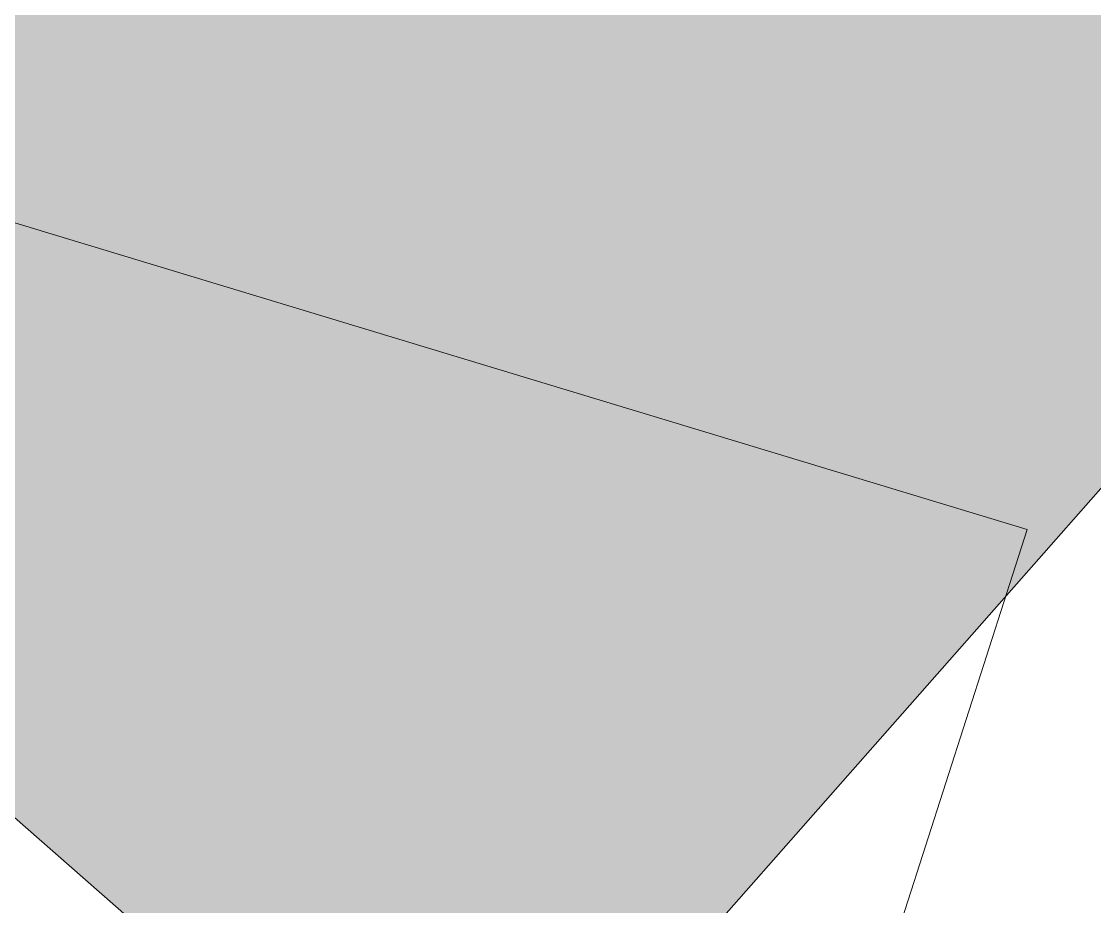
# Model space of a CAD drawing. Header units: metres. Extents: x -3 to 687, y -1 to 1371.
# Drawn here: x 82.18 to 97.29, y 404.25 to 416.72 of the extents above; entities that cross this region are included whole.
import ezdxf

# ---------------------------------------------------------------- set-up
doc = ezdxf.new("R2010")
doc.units = ezdxf.units.M
doc.header["$MEASUREMENT"] = 0
for name, color, linetype, lineweight, true_color in [('TPX_CONTOUR_LINES_5M', 7, 'CONTINUOUS', 0, 0x969696), ('TPX_VEGETATION_GREEN_SPACES', 7, 'CONTINUOUS', 0, 0x58ba48), ('TPX_VEGETATION_GREEN_SPACES_HATCH', 7, 'CONTINUOUS', 0, 0x58ba48)]:
    doc.layers.add(name, color=color, linetype=linetype, lineweight=lineweight, true_color=true_color)

msp = doc.modelspace()

# ---------------------------------------------------------------- hatches: boundary and pattern name
at = {"layer": 'TPX_VEGETATION_GREEN_SPACES_HATCH'}
msp.add_hatch(color=256, dxfattribs=at).paths.add_polyline_path([(0, 574.42), (0, 477.537), (88.402, 399.956), (150.832, 470.747), (137.339, 481.274), (138.517, 540.85), (131.566, 547.756), (102.822, 564.028), (86.546, 571.855), (66.212, 575.709), (44.847, 578.897), (20.879, 578.152), (6.522, 576.44), (0, 574.42)])

# ---------------------------------------------------------------- linework, layer by layer
at = {"layer": 'TPX_CONTOUR_LINES_5M', "elevation": 0.048}
msp.add_lwpolyline([(65.511, 418.908), (25.163, 348.885), (39.307, 311.58), (65.511, 305.782), (86.816, 318.547), (96.697, 348.885), (86.606, 379.223), (96.345, 409.561), (65.511, 418.908)], dxfattribs=at)
at = {"layer": 'TPX_VEGETATION_GREEN_SPACES', "elevation": 0.003}
msp.add_lwpolyline([(0, 574.42), (0, 477.537), (88.402, 399.956), (150.832, 470.747), (137.339, 481.274), (138.517, 540.85), (131.566, 547.756), (102.822, 564.028), (86.546, 571.855), (66.212, 575.709), (44.847, 578.897), (20.879, 578.152), (6.522, 576.44)], close=True, dxfattribs=at)

doc.saveas('drawing.dxf')
